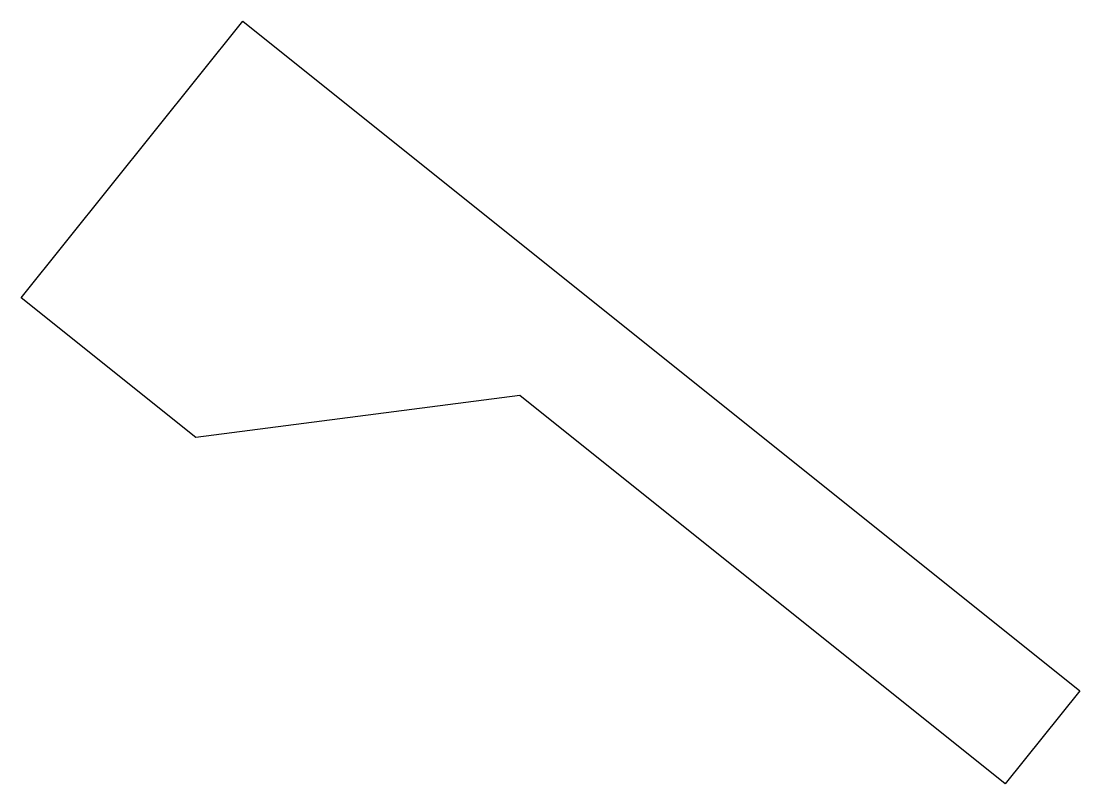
# Model space of a CAD drawing. Header units: millimetres. Extents: x -776 to 484, y -228 to 680.
import ezdxf

# ---------------------------------------------------------------- set-up
doc = ezdxf.new("R2010")
doc.units = ezdxf.units.MM

msp = doc.modelspace()

# ---------------------------------------------------------------- linework, layer by layer
at = {"layer": 'OuterContour'}
msp.add_lwpolyline([(-512, 679.8), (484.4, -117.3), (395.7, -228.2), (-182.2, 234.1), (-567.9, 184.1), (-775.7, 350.3)], close=True, dxfattribs=at)

doc.saveas('drawing.dxf')
